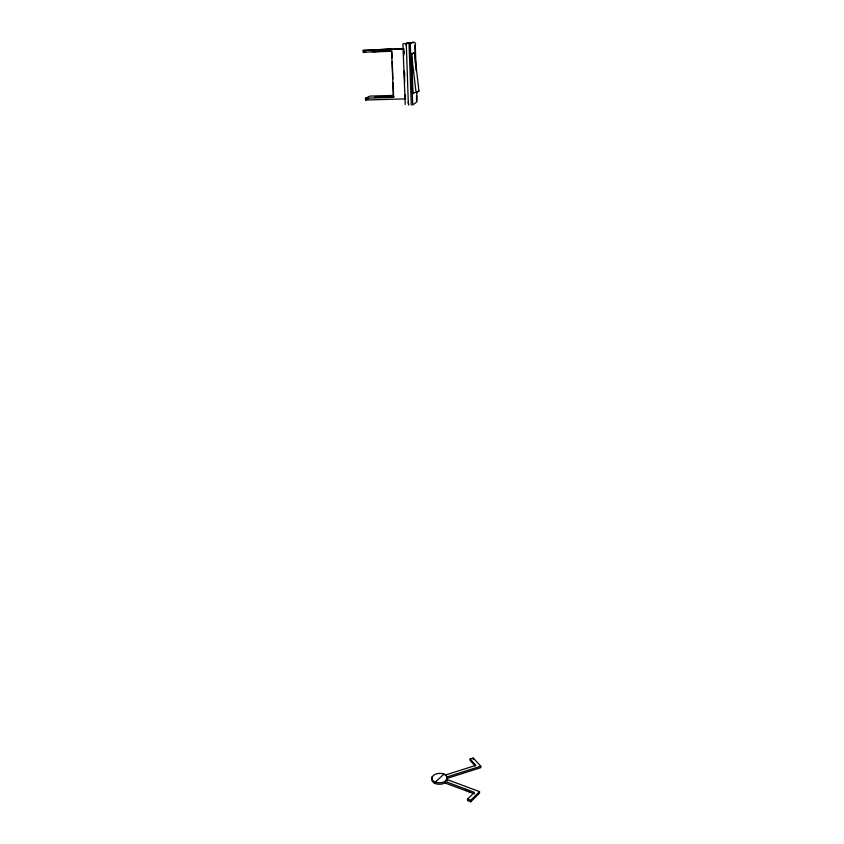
<?xml version="1.0" encoding="UTF-8"?>
<svg xmlns="http://www.w3.org/2000/svg" width="844" height="844" viewBox="0 0 844 844"><rect width="100%" height="100%" fill="white"/><g stroke="black" fill="none" stroke-linecap="round" stroke-linejoin="round"><path stroke-width="1.27" d="M403.759 48.741L403.812 55.271M410.205 44.553L410.173 46.462M406.386 44.057L406.333 45.84M403.865 51.146L403.875 53.615M447.214 780.869L447.404 776.965L444.018 774.075A7.923 4.747 -1.9 0 0 434.47 774.665L432.202 776.723A7.839 4.695 -1.9 0 0 435.293 782.093L435.335 783.559A7.923 4.747 -1.9 0 0 444.967 782.958L474.423 793.866M447.552 778.189L444.925 781.491A7.923 4.747 -1.9 0 1 435.293 782.093L444.018 774.075M416.535 100.573L416.535 95.868M445.115 782.852L445.073 781.396L474.391 792.389L467.513 799.099L467.555 800.587L470.741 801.8L470.699 800.312L479.529 791.64L447.077 779.529M470.741 801.8L479.55 793.128L479.529 791.64M414.953 92.418L412.99 93.642L411.587 54.596C416.303 49.11 415.385 60.019 415.026 62.815M405.637 98.875L365.536 100.025L365.452 98.252L393.61 97.345L393.04 82.87M365.536 100.025L367.889 98.917M365.452 98.252L370.157 96.089L393.409 95.414M480.795 766.204L447.331 776.849L447.373 778.305L480.816 767.65L480.795 766.204L473.262 758.039L470.119 759.03L470.15 760.465L475.119 765.898M445.685 774.94L475.911 765.36L470.119 759.03M412.294 53.626L414.32 53.14M403.453 48.572L363.184 50.397L363.268 52.222L391.785 51.284L392.049 57.867M363.268 52.222L365.684 51.853M390.825 51.094L372.9 51.611L385.792 51.073M363.184 50.397L403.822 49.1M372.014 51.347L381.171 51.062M467.513 799.099L470.699 800.312M405.226 104.434L402.926 44.637L403.073 43.761L407.842 43.487M408.686 105.089L408.401 103.126M408.654 104.392L408.464 103.685M411.292 104.951L409.034 43.93L409.203 42.833L413.75 42.696M446.771 777.282L447.447 778.421M412.621 93.578L412.315 85.307M405.531 96.902L405.363 94.56M411.123 42.78L406.47 42.917L406.291 44.015L408.306 102.683M405.173 95.921L405.595 99.254M408.359 103.517L408.317 101.734M414.837 45.133L415.248 57.255M392.207 61.812L392.882 78.925M391.616 51.315L393.441 97.44M432.307 776.607L432.255 778.179A7.828 4.695 -1.9 0 0 435.346 783.559M404.561 72.236L404.698 76.15M404.255 71.012L404.687 82.723M411.429 59.724L411.956 75.074M416.124 70.685L415.29 45.639C417.168 40.153 408.021 41.662 410.406 46.473L412.716 104.983L416.957 101.755L416.83 91.764M465.899 789.203L465.93 790.68M469.042 790.374L469.074 791.862M473.262 758.039L473.294 759.473M418.951 90.952L416.124 92.851L411.598 54.754C410.954 53.415 414.953 52.423 414.678 53.984L418.951 90.952M393.726 96.406L374.926 96.944L393.726 96.406M391.859 49.205L372.816 49.817L391.859 49.205"/></g></svg>
